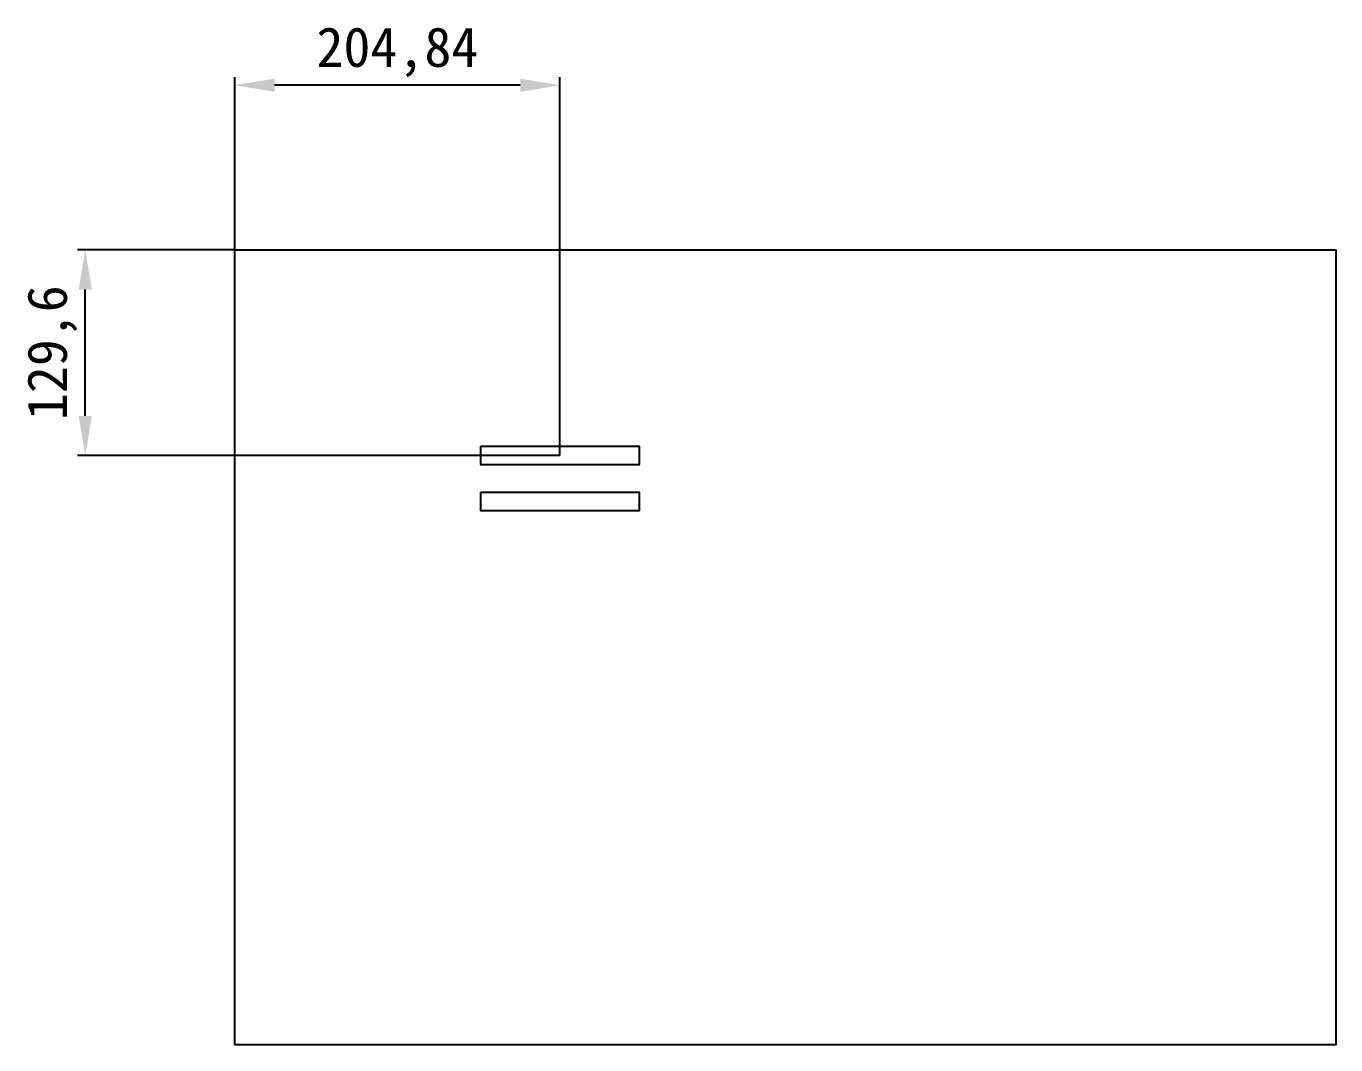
# Model space of a CAD drawing. Header units: millimetres. Extents: x 574498 to 1170950, y -60215 to -53982.
# Drawn here: x 579665 to 580490, y -54625 to -53982 of the extents above; entities that cross this region are included whole.
import ezdxf

# ---------------------------------------------------------------- set-up
doc = ezdxf.new("R2010")
doc.units = ezdxf.units.MM
doc.layers.add('01', color=7, linetype='Continuous')
doc.styles.get("Standard").update_dxf_attribs({"font": ''})
doc.styles.get('Standard').set_extended_font_data('NSimSun')
doc.dimstyles.new('ISO-25', dxfattribs={"dimtxt": 2.5, "dimasz": 2.5, "dimexe": 1.25, "dimexo": 0.625, "dimtad": 1, "dimtxsty": 'Standard', "dimcen": 2.5, "dimadec": 0, "dimazin": 0, "dimtfac": 1, "dimtmove": 0, "dimatfit": 3, "dimfxl": 1, "dimarcsym": 0})

# ---------------------------------------------------------------- blocks, each defined once
blk = doc.blocks.new('*D418')
at = {"layer": '01', "color": 0, "lineweight": -2}
for p, q in [((579796.38, -54123.38), (579796.38, -54014.5)), ((580001.22, -54252.98), (580001.22, -54014.5)), ((579976.22, -54019.5), (579821.38, -54019.5))]:
    blk.add_line(p, q, dxfattribs=at)
at = {"layer": '01', "color": 0}
for points in [[(579821.38, -54015.33), (579821.38, -54023.66), (579796.38, -54019.5)], [(579976.22, -54023.66), (579976.22, -54015.33), (580001.22, -54019.5)]]:
    blk.add_solid(points, dxfattribs=at)
at = {"layer": 'Defpoints', "color": 0}
for p in [(579796.38, -54019.5), (579796.38, -54123.38), (580001.22, -54252.98)]:
    blk.add_point(p, dxfattribs=at)
at = {"layer": '01', "color": 0, "insert": (579898.8, -53998.66), "char_height": 25, "attachment_point": 5}
blk.add_mtext('204,84', dxfattribs=at)
blk = doc.blocks.new('*D419')
at = {"layer": '01', "color": 0, "lineweight": -2}
for p, q in [((579796.38, -54123.38), (579697.06, -54123.38)), ((579702.06, -54227.98), (579702.06, -54148.38)), ((580001.22, -54252.98), (579697.06, -54252.98))]:
    blk.add_line(p, q, dxfattribs=at)
at = {"layer": '01', "color": 0}
for points in [[(579706.22, -54148.38), (579697.89, -54148.38), (579702.06, -54123.38)], [(579697.89, -54227.98), (579706.22, -54227.98), (579702.06, -54252.98)]]:
    blk.add_solid(points, dxfattribs=at)
at = {"layer": 'Defpoints', "color": 0}
for p in [(579702.06, -54123.38), (579796.38, -54123.38), (580001.22, -54252.98)]:
    blk.add_point(p, dxfattribs=at)
at = {"layer": '01', "color": 0, "insert": (579681.22, -54188.18), "char_height": 25, "attachment_point": 5, "rotation": 90}
blk.add_mtext('129,6', dxfattribs=at)

msp = doc.modelspace()

# ---------------------------------------------------------------- linework, layer by layer
at = {"layer": '01', "color": 5}
msp.add_lwpolyline([(579796.37688, -54123.37626), (580490.28354, -54123.37626), (580490.28354, -54624.55863), (579796.37688, -54624.55863)], close=True, dxfattribs=at)
at = {"layer": '01', "color": 3}
for points in [[(579951.34573, -54247.11439), (580051.09576, -54247.11439), (580051.09576, -54258.84282), (579951.34573, -54258.84282)], [(579951.34573, -54276.16401), (580051.09576, -54276.16401), (580051.09576, -54287.89243), (579951.34573, -54287.89243)]]:
    msp.add_lwpolyline(points, close=True, dxfattribs=at)

# ---------------------------------------------------------------- dimensions: what is measured, and where the dimension line sits
at = {"layer": '01', "color": 2}
dim = msp.add_linear_dim(base=(579796.37688, -54019.49788), p1=(580001.22075, -54252.9786), p2=(579796.37688, -54123.37626), dimstyle='ISO-25', override={"dimscale": 10, "dimexe": 0.5, "dimexo": 0, "dimfxl": 200}, dxfattribs=at)
dim.commit()
dim.dimension.update_dxf_attribs({"geometry": '*D418', "text_midpoint": (579898.79881, -53998.66454)})
dim = msp.add_linear_dim(base=(579702.05639, -54123.37626), p1=(580001.22075, -54252.9786), p2=(579796.37688, -54123.37626), angle=90, dimstyle='ISO-25', override={"dimscale": 10, "dimexe": 0.5, "dimexo": 0, "dimfxl": 200}, dxfattribs=at)
dim.commit()
dim.dimension.update_dxf_attribs({"geometry": '*D419', "text_midpoint": (579681.22306, -54188.17743)})

doc.saveas('drawing.dxf')
